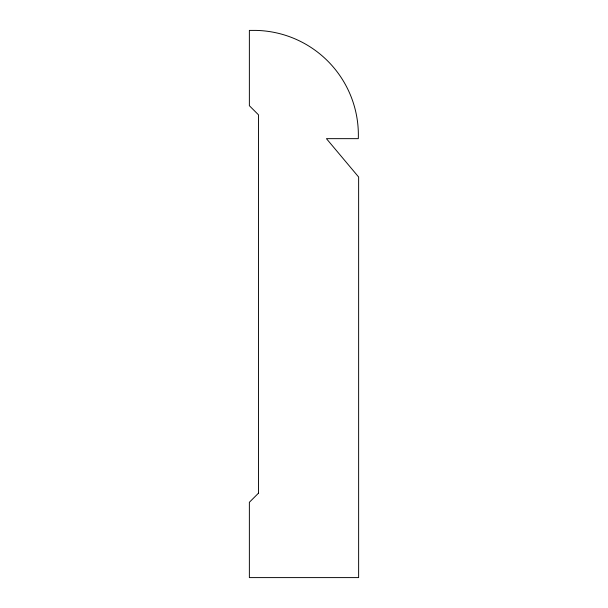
<?xml version="1.0" encoding="UTF-8"?>
<svg xmlns="http://www.w3.org/2000/svg" width="608" height="608" viewBox="0 0 608 608"><rect width="100%" height="100%" fill="white"/><g stroke="black" fill="none" stroke-linecap="round" stroke-linejoin="round"><path stroke-width="0.91" d="M258.476 493.179L249.371 502.284L249.371 577.6L358.629 577.6L358.629 177.019L326.435 138.654L358.302 138.654A104.644 104.644 0 0 0 255.96 30.4L249.371 30.4L249.371 105.716L258.476 114.821L258.476 493.179"/></g></svg>
